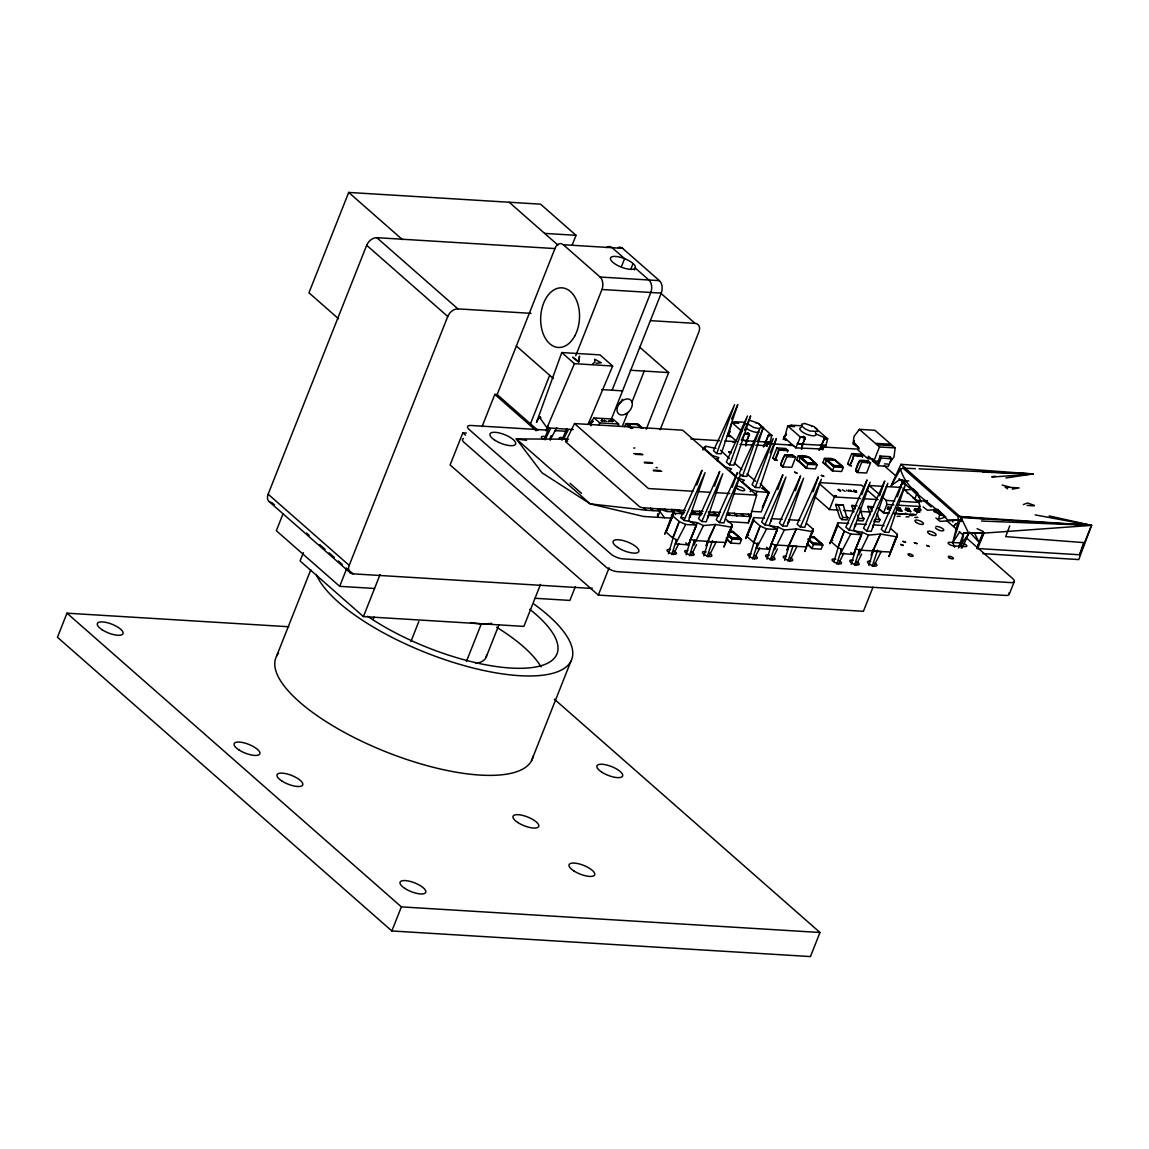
<?xml version="1.0" encoding="UTF-8"?>
<svg xmlns="http://www.w3.org/2000/svg" width="1149" height="1149" viewBox="0 0 1149 1149"><rect width="100%" height="100%" fill="white"/><g stroke="black" fill="none" stroke-linecap="round" stroke-linejoin="round"><path stroke-width="1.5" d="M854.799 491.399L853.606 490.364L854.77 491.47M657.616 513.833L657.601 517.323L660.086 511.061L657.544 508.835L643.699 507.743L646.126 510.199L660.086 511.061M671.576 514.68L671.562 518.17L643.655 516.476L590.256 503.894L541.983 472.785L516.289 438.918L568.554 439.22M683.598 513.818L672.854 513.172L664.754 534.184L666.319 530.781L666.061 532.03L672.711 537.962L676.143 539.412L675.583 543.908L688.409 544.899L690.779 539.068L693.867 540.504L693.824 545.229L703.432 525.553L715.454 524.475L731.899 527.29L732.358 524.834L723.856 547.068L731.899 527.29M748.588 535.29L747.18 535.204L746.936 536.454L753.572 542.385L757.019 543.836L756.459 548.332L769.284 549.323L771.64 543.491L774.742 544.928L774.699 549.653L784.307 529.976L796.329 528.899L812.774 531.714L813.219 529.258L807.287 543.98M832.752 540.447L831.359 540.36L831.115 541.596L837.75 547.542L841.183 548.992L840.637 553.473L853.463 554.479L855.818 548.648L858.906 550.069L858.863 554.809L868.486 535.118L880.507 534.041L896.952 536.87L897.398 534.414L888.895 556.633L896.952 536.87M730.175 436.634L727.202 435.715L730.462 435.916L730.175 436.634L728.796 433.805L731.927 422.559L738.721 423.32M786.002 440.053L783.015 439.133L786.289 439.335L786.002 440.053L784.623 437.223L787.754 425.963L794.548 426.739M672.754 515.642L666.061 532.03L672.754 515.642L672.854 513.172M690.477 516.734L690.563 514.249L701.307 514.91M708.545 538.838L715.454 524.475L706.147 545.775L707.784 540.432L709.867 541.725L715.985 541.854M753.615 520.066L746.936 536.454L753.615 520.066L753.715 517.581L764.458 518.242M771.338 521.143L771.439 518.673L782.182 519.334M788.616 545.775L796.329 528.899L787.008 550.199L788.616 545.775L774.742 544.928M837.793 525.208L831.115 541.596L837.793 525.208L837.894 522.738L848.637 523.398M855.517 526.299L855.617 523.815L866.36 524.475M872.795 550.917L880.507 534.041L871.186 555.355L872.795 550.917L858.906 550.069M609.329 420.678L610.579 421.166M618.464 426.423L618.622 424.024L612.977 419.083L594.076 417.92L591.792 420.678L590.916 425.834M741.364 513.718L743.805 516.174L741.364 513.718L750.986 514.364L756.645 495.147L682.664 430.186L574.529 423.564L565.61 441.719L639.792 506.924L643.598 507.987M824.537 438.286L827.596 438.76L826.016 445.51L822.21 449.029L795.797 447.851L786.289 439.335M727.576 534.845L732.387 539.068L741.464 539.628L740.861 538.565L741.464 539.628L739.87 543.649L730.807 543.089L732.488 538.048L727.863 533.983M804.645 466.767L806.411 468.318L808.106 463.277L799.991 456.153L798.383 455.851L796.788 459.859L806.411 468.318L815.488 468.878L817.083 464.857L815.776 463.751L817.083 464.857L808.006 464.311L798.383 455.851C809.873 454.975 808.436 457.417 817.083 464.857M808.853 540.346L813.664 544.569L822.741 545.129L822.138 544.052L822.741 545.129L821.147 549.136L812.07 548.59L813.765 543.549L809.126 539.47M830.741 469.41L832.508 470.961L834.203 465.919L826.088 458.81L824.479 458.494L822.885 462.516L832.508 470.961L841.585 471.521L843.179 467.514L841.872 466.393L843.179 467.514L834.102 466.954L824.479 458.494C835.955 457.632 834.533 460.074 843.179 467.514M727.374 521.589L748.301 522.867L750.785 516.605L750.728 513.704M735.446 422.487L731.927 422.559L742.067 431.45M791.273 425.906L787.754 425.963L800.422 437.094L804.616 437.625L801.557 449.36L802.375 444.203L826.016 445.51L819.941 445.281M798.569 461.424L799.417 461.065L799.991 456.153L798.383 455.851M824.666 464.067L825.513 463.708L826.088 458.81L824.479 458.494M759.116 424.211L771.783 435.342L770.203 442.092L765.751 441.963L763.41 447.004L768.738 434.782L768.638 436.175M873.139 459.026L867.84 458.695L857.815 449.891L858.404 447.421L853.262 442.753L853.994 436.462L859.38 429.338L874.935 430.286L895.114 447.923L894.037 456.799L890.26 461.912M707.956 517.883L708.287 515.341L719.03 515.987M788.817 522.307L789.162 519.75L799.905 520.411M872.996 527.463L873.341 524.906L884.084 525.567M753.572 441.216L746.563 440.785L745.73 445.956L748.789 434.25L744.595 433.676L741.45 440.01L748.286 440.9M787.539 451.701L787.754 450.207L785.758 448.483L776.911 447.938L772.86 458.02L776.796 460.361M851.61 465.991L847.675 463.65L851.725 453.568L860.587 454.099L862.583 455.837L862.368 457.316A20.553 13.343 -86.5 0 0 862.425 456.354L862.353 455.966A20.553 7.038 21.6 0 1 854.138 455.435L853.635 455.823A20.553 13.343 -86.5 0 1 849.944 465.13L850.145 465.56A20.553 7.038 21.6 0 0 850.992 465.718M961.21 547.872L963.738 532.734L983.889 533.122L1091.55 525.38L1078.782 559.577L982.926 553.617M855.703 470.731L859.696 460.562L867.28 460.749L870.525 462.846L866.576 472.971L857.714 472.569L855.646 470.745L857.714 472.569M812.774 531.714L804.731 551.491L806.627 545.603M867.84 458.695L868.429 456.225L873.929 460.921L878.827 461.223M856.048 490.838L856.206 490.838M776.911 447.938L778.864 449.661L774.857 459.959M851.725 453.568L853.693 455.291L852.328 460.06L849.686 465.575L847.675 463.65M676.373 541.064L675.583 543.908L685.723 524.475L696.466 525.122L688.409 544.899L685.694 542.874M757.636 544.08L756.459 548.332L766.584 528.885L777.342 529.545L769.284 549.323L766.57 547.297M841.815 549.222L840.637 553.473L850.763 534.041L861.506 534.702L853.463 554.479L850.748 552.454M904.378 484.088L905.283 480.928L908.758 480.914M938.403 519.405L940.356 512.784M668.431 553.732L673.328 537.258M686.154 554.809L691.052 538.35M703.863 555.901L708.287 541.078M749.306 558.155L754.204 541.682M767.015 559.233L771.927 542.759M784.738 560.324L789.162 545.502M833.959 561.66L838.382 546.823M851.194 564.389L856.106 547.915M868.917 565.466L873.829 548.992M606.327 421.281L606.729 421.324M748.301 522.867L751.058 514.249M824.293 440.211L824.522 438.487L819.237 450.422L821.564 445.381L822.813 449.891L821.276 446.128L824.092 438.746L827.596 438.76L814.928 427.629M671.72 554.55L675.971 541.653M689.443 555.628L694.743 539.513M707.166 556.719L712.466 540.59M752.595 558.974L757.895 542.845M770.318 560.051L775.087 545.545M788.042 561.143L792.81 546.622M836.774 564.116L841.542 549.61M854.497 565.207L859.797 549.078M872.206 566.285L877.52 550.17M795.797 447.851L800.422 437.094L803.711 436.505M749.292 435.615L749.464 434.839L746.319 441.604M805.119 439.033L805.277 438.257L802.146 445.022M976.636 548.475L1079.586 554.766L1083.665 542.601L1005.705 536.626L1009.727 525.883M591.749 422.688L589.006 422.516L588.733 423.32L589.997 424.01L592.482 421.424M958.955 546.536L963.738 532.734L983.889 533.122L977.684 548.547M696.797 485.108L701.982 470.372L680.797 517.581L684.043 520.44L697.256 522.694L703.432 525.553M714.52 486.185L719.705 471.449L698.52 518.673L701.766 521.517L706.233 521.79L722.764 473.733L701.766 521.517M732.243 487.277L737.428 472.526L716.244 519.75L719.489 522.608L723.956 522.881L740.487 474.824L719.489 522.608M777.672 489.531L782.857 474.781L761.672 522.005L764.918 524.849L778.132 527.118L784.307 529.976M795.395 490.609L800.58 475.873L779.395 523.097L782.641 525.94L787.108 526.213L803.639 478.156L782.641 525.94M813.104 491.7L818.303 476.95L797.119 524.174L800.365 527.018L804.817 527.29L821.363 479.234L800.365 527.018M861.836 494.673L867.035 479.937L845.851 527.161L849.097 530.005L862.31 532.26L868.486 535.118M879.559 495.765L884.759 481.014L863.574 528.238L866.806 531.082L871.272 531.355L887.818 483.298L866.806 531.082M897.283 496.842L902.468 482.106L881.283 529.33L884.529 532.174L888.996 532.447L905.541 484.39L884.529 532.174M588.302 423.809L612.647 366.014L599.993 354.883L561.775 352.556L536.526 422.344L539.269 416.958L546.981 427.816L573.25 429.597M915.121 498.278L917.175 492.605L918.654 496.842M716.703 453.553L734.599 404.678L713.472 450.71L716.703 453.553L721.17 453.826L737.773 404.577L731.611 418.983M729.572 464.857L747.468 415.981L726.34 462.013L729.572 464.857L734.039 465.13L750.642 415.881L744.48 430.286M742.441 476.16L760.336 427.284L739.209 473.316L742.441 476.16L746.907 476.433L763.511 427.184L757.349 441.589M755.31 487.463L773.205 438.588L752.078 484.619L755.31 487.463L759.776 487.736L776.379 438.487L770.218 452.893M787.941 523.01L789.162 519.75M873.929 460.921L879.459 446.975L859.38 429.338M673.055 537.991L679.246 521.56L672.395 515.628M753.931 542.414L760.107 525.983L753.27 520.052M838.095 547.556L844.285 531.14L837.449 525.194M725.766 541.193L731.999 524.82M807.259 543.965L812.874 529.244M838.167 510.084L829.434 509.553L834.447 496.971L860.601 498.551M890.805 550.759L895.172 539.298M728.71 531.642L733.277 531.872L740.329 538.192L731.123 537.962L727.734 534.457M806.742 463.191L799.776 456.641L808.882 457.101L815.934 463.42L806.742 463.191L799.776 456.641L808.724 457.517L815.934 463.42L806.914 462.745M832.838 465.833L825.872 459.284L834.978 459.758L842.03 466.077L832.838 465.833L825.872 459.284L834.806 460.16L842.03 466.077L833.011 465.388M809.988 537.143L814.54 537.373L821.592 543.692L812.4 543.463L808.997 539.958M689.328 517.481L690.563 514.249M753.715 517.581L745.615 538.608L747.18 535.204M837.894 522.738L829.793 543.75L831.359 540.36M854.368 527.061L855.617 523.815M795.711 457.216L791.762 467.341L782.756 466.896L780.846 465.216L781.205 462.918L784.868 454.932L792.465 455.119L795.711 457.216L786.864 456.67L784.868 454.932M288.816 626.751L66.987 613.178L57.45 637.264L391.852 930.963L810.447 956.571L819.984 932.485L554.349 699.181M572.116 245.197L576.022 235.315L540.547 204.163L348.693 192.429L308.952 292.794L338.51 318.747M274.582 504.971L271.925 502.644A9.192 6.248 -48.7 0 1 268.134 494.185L366.675 245.283A9.192 6.248 -48.7 0 1 376.829 237.685L555.182 248.586M283.056 513.732L276.334 530.709L339.673 586.335L374.56 588.475M303.365 552.683L300.09 560.956L363.429 616.582L523.887 626.392L540.518 584.396M276.694 655.892L310.805 569.746M339.673 586.335L346.395 569.358M592.252 588.159A9.192 6.248 -48.7 0 1 590.198 588.345L353.002 573.839A9.192 6.248 -48.7 0 1 349.195 565.38L447.751 316.478A9.192 6.248 -48.7 0 1 457.905 308.88L531.025 313.347M363.429 616.582L380.06 574.572M373.152 619.57L374.157 617.056M466.365 433.029L462.832 432.814L450.106 464.928L598.313 595.096L863.416 611.311L872.967 587.225M482.106 426.523L494.817 394.409L497.144 394.552L537.876 430.329M497.144 394.552L555.053 248.299A9.192 5.96 -86.5 0 1 563.297 244.723L622.6 248.342L659.382 280.643A9.192 5.96 -86.5 0 1 661.264 293.124L611.038 419.974M410.868 641.645L418.811 621.566M530.465 423.823L549.682 375.306M545.976 430.904L547.901 426.049M575.721 355.759L601.961 289.491A9.192 5.96 -86.5 0 0 600.08 277.024L563.297 244.723M621.394 266.712L624.596 258.64L612.13 247.71A9.192 5.96 -86.5 0 0 606.457 247.61M466.437 661.422L481.345 623.792L479.205 623.663M630.815 269.168L633.056 263.509M634.463 269.929L635.225 267.99A13.328 4.553 21.6 0 0 618.736 256.873A13.328 4.553 21.6 0 0 614.83 263.81A13.328 4.553 21.6 0 0 635.225 267.99L648.912 280.011A9.192 5.96 -86.5 0 1 650.794 292.478L612.101 390.215M486.084 657.314L498.81 625.2M391.852 930.963L401.389 906.877L66.987 613.178M622.37 426.322L627.814 412.577M632.007 401.992L644.244 371.084M624.654 426.595L625.717 423.924L626.923 423.579L632.826 428.405L627.684 423.608L625.717 423.924L630.988 428.548M626.923 423.579L637.35 424.297L641.3 427.701M625.717 423.924L638.973 424.728L638.083 424.268L642.923 428.204M575.405 586.521L569.904 600.424L535.017 598.284M646.241 429.195L668.661 372.578L640.395 347.759A9.192 5.96 -86.5 0 0 639.433 347.084M660.144 429.755L698.908 331.846A9.192 6.248 -48.7 0 0 695.102 323.386L660.56 293.038M531.513 760.753L570.866 661.35M598.313 595.096L609.114 567.793M657.544 508.835L664.625 509.021L667.066 511.492L674.032 511.908L672.179 516.605M664.582 517.754L657.645 508.59L667.066 511.492L664.625 509.021M674.032 511.908L671.605 509.452L678.571 509.869L681.012 512.339L684.502 512.555M675.569 514.68L671.605 509.452L681.012 512.339L678.571 509.869M702.743 450.063L703.633 447.823L705.788 446.3L715.956 448.412M692.43 510.975L694.973 513.186L692.43 510.975L699.411 511.391L701.938 513.617L691.483 512.985M699.411 511.391L703.001 511.362M690.779 539.068L697.256 522.694M736.566 441.288L732.99 441.877L736.566 441.288L730.462 435.916M713.457 512.009L715.899 514.479L713.457 512.009L720.437 512.44M727.418 512.856L729.859 515.327L727.418 512.856L734.398 513.287L736.825 515.757L734.398 513.287M732.76 531.441L732.057 531.398M727.001 539.743L730.807 543.089L726.24 537.962M731.798 538.005L732.387 539.068M750.168 491.715L751.058 489.474L742.24 481.733L744.394 480.21L738.189 478.171M760.207 483.542L768.94 492.461L761.227 511.908L751.46 511.377M782.756 466.896L786.864 456.67M799.302 456.11L799.991 456.153M771.64 543.491L778.132 527.118M805.348 466.81L799.417 461.065M807.402 463.234L808.006 464.311M825.399 458.767L826.088 458.81M831.445 469.453L825.513 463.708M833.499 465.876L834.102 466.954M822.741 545.129L813.104 536.669L814.023 536.942L810.088 536.482M807 544.123L812.07 548.59L807.517 543.463M813.061 543.506L813.664 544.569M857.671 472.426L861.693 462.3L859.696 460.562M855 491.557L853.865 491.499L855.459 491.427L853.922 490.379L855.1 491.413M855.258 491.657L856.781 492.002L855.201 490.623M855.818 548.648L862.31 532.26M887.416 508.763L888.048 507.154L891.049 507.341L890.418 508.935L887.416 508.763L889.987 510.156L888.048 507.154M899.911 507.872L899.279 509.481L901.893 511.147L899.911 507.872L896.909 507.7L898.848 510.702L901.893 511.147M905.771 508.231L905.139 509.84L910.74 511.693L908.773 508.418L905.771 508.231L907.71 511.248M908.773 508.418L908.141 510.027L910.74 511.693M914.633 508.777L914.001 510.386L919.602 512.239L917.634 508.964L914.633 508.777L916.572 511.793M917.634 508.964L916.988 510.573L919.602 512.239M977.239 546.938L983.329 531.542L977.11 528.684M1009.224 594.349L1014.308 581.509M672.711 537.962L679.246 521.56L685.723 524.475M753.572 542.385L760.107 525.983L766.584 528.885M837.75 547.542L844.285 531.14L850.763 534.041M878.109 465.747L881.182 458.034L879.947 456.038L877.692 463.478L872.235 460.519L878.109 465.747L888.278 466.422L891.466 458.868L890.231 456.656L879.947 456.038M761.873 488.196L768.94 492.461L762.491 507.456L768.94 492.461L762.175 488.009M598.758 425.216L599.692 422.889L594.076 417.92M888.708 513.1L883.538 512.784L886.884 504.512L886.166 500.418L882.245 496.971M1079.586 554.766L1091.55 525.38L1049.152 515.93M544.296 439.162L549.078 427.543M731.295 537.502L740.329 538.192L733.277 531.872M812.573 543.003L821.592 543.692L814.54 537.373M561.976 440.225L566.787 428.62M841.8 519.607L842.691 517.438L838.138 504.727L835.567 504.512L839.847 517.639L841.8 519.607L846.971 519.923L847.962 517.61L846.425 516.073L843.323 505.029L835.567 504.512M857.628 515.24L858.763 518.429L857.872 520.583L863.043 520.899L864.034 518.601L862.497 517.05L859.84 507.585M690.032 540.274L696.466 525.122L688.51 520.712L705.055 472.656L684.043 520.44M770.893 544.683L777.342 529.545L769.385 525.122L785.916 477.065L764.918 524.849M855.071 549.84L861.506 534.702L853.549 530.278L870.095 482.221L849.097 530.005M546.981 427.816L574.428 363.673L612.647 366.014M880.091 519.578L879.114 521.89L873.929 521.574L874.834 519.405L880.091 519.578L878.554 518.041L877.233 513.301M549.753 438.717L551.147 435.557M854.368 440.785L853.018 443.859L859.15 448.182L854.526 443.097M704.38 449.446L705.788 446.3L704.122 449.345M916.931 513.359L920.047 506.508L918.898 502.4L903.1 488.655M903.286 483.715L905.283 480.928L899.782 479.564L891.294 485.51L900.96 464.325L1033.052 473.934L1005.921 477.955M867.179 489.919L869.19 485.51L882.92 486.343M962.13 548.016L968.794 533.524L961.052 517.538L900.96 464.325M977.354 546.938L983.889 533.122M545.043 439.823L550.472 428.778M563.513 439.306L568.181 429.855M847.072 491.011L846.626 490.092M848.939 491.126L848.508 490.206M673.3 554.637L678.858 543.477M691.023 555.728L696.567 544.554M708.746 556.805L715.884 542.443M754.175 559.06L759.719 547.886M771.898 560.152L777.442 548.978M789.607 561.229L796.745 546.867M838.339 564.216L843.897 553.042M856.062 565.294L861.621 554.12M873.786 566.385L880.924 552.023M717.091 460.706L718.656 457.604L712.452 455.564L703.633 447.823M550.112 440.254L556.734 427.557M838.641 489.689L840.867 490.838L838.827 489.905M889.283 458.35L890.231 456.656M891.294 485.51L900.471 469.194L902.956 468.117L915.423 468.677M867.596 462.832L868.587 461.108M899.566 487.794L903.703 480.713L905.283 480.928M612.23 421.582L610.564 420.807L612.187 421.654M755.367 494.515L757.263 491.513L768.94 492.461M602.521 420.635L601.975 420.218M604.862 420.778L603.828 420.548M851.883 491.485L851.064 490.996L851.912 491.47M959.659 532.059L952.722 542.558L954.718 547.24M958.424 548.059L968.794 533.524M768.997 434.437L771.783 435.342L768.106 435.643L765.449 442.724L766.986 446.473L765.751 441.963L757.019 441.431M729.744 431.765L727.82 433.905L730.175 431.765M786.519 434.107L783.647 437.324L786.002 435.184M791.187 425.274L787.754 425.963M565.509 441.345L567.592 441.23L565.064 439.004M848.996 491.011L848.852 490.307M601.674 420.333L602.464 420.333L601.487 420.405M604.633 420.319L604.144 420.534M850.763 490.566L849.829 490.379L850.892 490.566M718.656 457.604L716.502 459.126L725.321 466.867L731.525 468.907L729.371 470.429L735.662 475.959M592.798 363.659L594.923 362.237L594.679 359.249L601.315 362.782L596.202 363.314M768.322 435.284L771.783 435.342M791.187 425.202L802.031 425.819M1023.371 504.569L1027.579 502.975L1034.287 505.373M939.868 518.917L945.771 516.978L933.764 511.477L937.57 509.38L944.593 515.901M824.91 437.826L816.135 434.02M731.927 422.559L734.857 421.913M747.884 433.087L744.595 433.676L748.789 434.207M1012.255 489.144L1019.12 487.908L1005.116 487.061L1007.587 488.856M792.393 444.692L788.803 445.295L793.729 445.539M840.221 490.939L839.976 490.824M735.446 421.755L744.423 422.301M824.364 438.616L827.596 438.76M802.634 444.433L797.277 443.428L804.113 444.318M991.917 477.094L1033.052 473.934L918.985 468.835M855.675 470.846L857.973 470.702M958.812 520.109L940.169 521.373L935.889 517.94M781.693 465.158L780.846 465.216L782.842 466.824M937.598 509.553L927.43 510.242L923.121 506.838M927.444 500.605L917.275 501.28L912.938 497.905M992.075 476.548L995.637 476.318M1020.585 474.724L1033.052 473.934L982.883 472.138M904.737 489.919L913.67 489.417M601.731 421.022L601.085 420.448M609.918 420.778L609.185 420.85M787.754 450.207L778.864 449.661M862.583 455.837L853.693 455.291M897.182 516.361L900.141 516.289M906.044 516.906L909.003 516.82M914.891 517.452L917.864 517.366M613.02 420.907L611.756 419.787L613.149 421.31L611.685 420.979C609.975 418.767 614.212 422.473 612.546 419.988M875.94 443.342L890.69 444.246M877.491 444.792L892.342 445.697M709.867 541.725L725.464 542.429M788.659 544.856L790.742 546.148L806.339 546.852M872.838 550.012L874.92 551.29L890.518 552.008M790.742 546.148L796.86 546.278M874.92 551.29L881.024 551.419M842.691 517.438L847.962 517.61M858.763 518.429L864.034 518.601M981.519 521.028L1091.55 525.38L1035.22 514.896M739.97 444.448L752.308 444.993M755.827 445.151L766.397 445.625L770.203 442.092L764.128 441.862M838.138 504.727L843.323 505.029M870.382 514.68L867.71 506.479L873.728 506.896M599.692 422.889L618.622 424.024M884.558 463.88L887.99 464.095M864.091 498.767L878.037 499.6M886.884 504.512L893.865 504.928M897.355 505.143L920.047 506.508M843.395 510.4L853.865 511.032M860.845 511.463L869.578 511.994M893.879 513.402L916.299 514.723M544.626 233.391L576.022 235.315M600.08 277.024L659.382 280.643M601.961 289.491L661.264 293.124M650.521 320.657L695.102 323.386M630.284 370.237L668.661 372.578M601.631 389.583L622.571 390.861M608.238 421.424L608.984 421.468M539.298 417.906L540.935 417.877M800.422 437.094L804.559 437.597M879.459 446.975L895.114 447.923M547.843 430.171L470.946 425.475A9.077 3.102 21.6 0 0 469.065 429.439L610.938 554.048A9.077 3.102 21.6 0 0 622.83 558.859L1010.861 582.6A9.077 3.102 21.6 0 0 1012.757 578.622L965.907 537.488M554.996 430.616L567.52 431.378M690.908 438.918L719.518 440.67M724.875 441.001L733.823 441.546M767.791 443.629L789.248 444.936M823.23 447.018L858.992 449.202M633.717 447.966L634.937 448.038M861.693 462.3L870.525 462.846M774.828 459.844L772.86 458.02M633.702 453.596L642.176 454.114M635.799 454.329L642.909 454.76M644.431 462.185L651.885 462.645M644.33 462.846L652.704 463.363M656.036 467.557L657.257 467.643M653.479 470.128L660.014 470.53M653.379 470.788L661.752 471.305M819.725 482.594L861.592 485.165L864.12 487.391M886.353 486.558L901.778 487.506M842.461 489.847L845.061 491.298M1027.206 505.431L1034.215 505.862M886.166 500.418L894.769 500.935M899.94 501.251L918.898 502.4M692.876 491.255L648.496 488.54L574.529 423.564M698.118 491.571L710.542 492.332M715.612 492.648L729.888 493.51M733.45 493.74L756.645 495.147M883.782 512.799L889.01 513.115M893.764 513.416L906.963 514.221A4.596 1.58 21.6 0 1 905.469 513.043M909.936 514.393L915.179 514.723M664.524 509.266L671.504 509.682M678.485 510.113L685.465 510.544M708.129 511.923L713.371 512.253M734.297 513.531L741.277 513.962M708.919 514.048L719.389 514.68M726.369 515.111L750.785 516.605L748.344 514.149M680.797 517.581L683.784 517.768M961.354 543.017L949.505 542.299A3.677 1.264 21.6 0 0 948.729 543.908A3.677 1.264 21.6 0 0 953.555 545.861L965.404 546.579A3.677 1.264 21.6 0 0 966.668 545.516A3.677 1.264 21.6 0 0 963.379 543.463M693.867 540.504L707.741 541.351M401.389 906.877L819.984 932.485M853.779 512.066L851.639 505.503L857.111 505.862M867.71 506.479L873.183 506.838M627.684 423.608L637.35 424.297L641.228 427.974M881.182 458.034L891.466 458.868M851.639 505.503L854.195 505.704L855.344 508.892M839.043 489.46L838.21 489.747L840.379 490.709L838.224 489.632L839.057 489.46M984.664 518.817L957.878 516.361L902.956 468.117M809.901 537.344L814.382 537.789M728.638 531.843L733.105 532.289M756.616 423.234L755.97 423.105M803.338 436.448L805.277 438.114M747.525 433.029L749.464 434.695M602.291 420.175C599.821 419.845 605.15 422.128 602.191 420.721M526.572 440.326L516.289 438.918L590.256 503.894L646.126 510.199L643.699 507.743M610.076 420.836L610.78 421.439M741.45 440.01L746.821 441.015M758.527 428.491L753.931 427.586L747.037 423.521M604.905 421.252L604.805 421.051M811.97 426.566L811.797 426.523M748.904 420.046L758.297 423.234L761.414 425.934L761.572 428.031M1002.158 485.065L1008.951 486.874M804.07 436.591L805.248 437.783M748.243 433.173L749.062 433.661M899.782 479.564L903.703 480.713M751.058 489.474L757.263 491.513M961.555 521.545L958.453 520.109L947.552 519.951C932.241 502.486 907.782 493.28 900.471 469.194M589.006 422.516L590.026 423.047L592.453 420.491L593.344 421.568M896.277 509.294L898.848 510.702M918.094 500.074L921.081 501.854L917.836 494.156M822.885 462.516L825.355 464.11M796.788 459.859L799.259 461.467M917.721 492.921L909.994 486.975L915.983 491.671M941.706 513.833L944.421 515.93M746.965 473.934L755.697 481.259M890.604 528.468L897.398 534.414M806.426 523.326L813.219 529.258M725.55 518.903L732.358 524.834M866.648 489.603L876.773 498.494M269.081 501.553L350.143 572.748M884.27 465.776L896.321 476.361M898.992 478.702L909.692 488.11M912.378 490.465L917.735 495.162M924.414 501.036L931.107 506.924M933.792 509.266L940.485 515.14M947.178 521.028L956.543 529.258M959.214 531.599L963.235 535.132M869.19 485.51L879.631 494.688M878.253 508.16L883.322 512.612M854.669 490.422L856.45 491.987M509.165 202.253L557.926 245.082M819.251 483.614L834.447 496.971M815.517 497.316L829.434 509.553M734.283 462.918L741.952 469.668M748.243 514.379L750.785 516.605M561.775 352.556L574.428 363.673M348.693 192.429L402.437 239.624M731.841 531.168L741.464 539.628M516.361 346.036L553.387 378.552M376.829 237.685L457.905 308.88M366.675 245.283L447.751 316.478M650.578 508.404L653.106 510.63L650.664 508.174M494.817 394.409L536.21 430.76M570.062 483.312L581.523 493.366M462.832 432.814L465.517 435.184M268.134 494.185L349.195 565.38M306.481 532.992L309.138 535.319M319.767 544.655L325.081 549.323M329.074 552.827L334.388 557.495M338.38 560.999L342.359 564.504M346.352 568.008L353.002 573.839M878.454 508.26L883.538 512.784M720.581 450.264L729.227 458.379M807.761 539.096L812.4 543.463M727.647 534.687L731.123 537.962M699.511 511.161L701.938 513.617M969.684 532.145L979.063 542.357L974.539 533.251M870.267 506.695L871.976 511.463M952.693 520.985L952.751 522.005M618.09 247.552A9.192 5.96 -86.5 0 1 622.6 248.342M622.385 399.263A9.192 6.248 -48.7 0 1 617.329 405.338M777.413 460.289A20.553 7.038 21.6 0 1 775.316 459.93L775.072 459.6A20.553 13.343 -86.5 0 0 778.807 450.193L779.324 449.819A20.553 7.038 21.6 0 0 787.41 450.307L787.596 450.738A20.553 13.343 -86.5 0 1 787.395 451.686M781.765 465A20.553 7.038 21.6 0 0 781.162 465.072L780.961 464.641A20.553 13.343 -86.5 0 1 784.652 455.334L785.169 454.947A20.553 7.038 21.6 0 1 793.255 455.449L793.485 455.78A20.553 13.343 -86.5 0 0 792.982 456.598M857.527 470.559A20.553 7.023 21.6 0 0 855.976 470.688L855.79 470.271A20.553 13.343 -86.5 0 1 859.481 460.95L859.983 460.577A20.553 7.038 21.6 0 1 868.084 461.065L868.271 461.496A20.553 13.343 -86.5 0 0 867.811 462.214M758.958 432.254A8.732 2.987 21.6 0 1 745.543 427.744M744.222 424.642A8.732 2.987 21.6 0 1 745.385 424.038M815.359 432.699A8.732 2.987 21.6 0 1 807.417 434.537A8.732 2.987 21.6 0 1 801.212 427.442M463.535 438.516A9.077 3.102 21.6 0 0 463.981 442.293L605.839 566.888A9.077 3.102 21.6 0 0 617.731 571.699L1005.777 595.441A9.077 3.102 21.6 0 0 1008.937 592.913M673.932 550.989A5.056 1.724 21.6 0 1 675.152 554.306A5.056 1.724 21.6 0 1 667.655 551.419A5.056 1.724 21.6 0 1 670.398 549.639M691.655 552.08A5.056 1.724 21.6 0 1 692.948 555.384A5.056 1.724 21.6 0 1 685.493 552.612A5.056 1.724 21.6 0 1 687.806 550.644M709.378 553.157A5.056 1.724 21.6 0 1 710.527 556.475A5.056 1.724 21.6 0 1 702.987 553.473A5.056 1.724 21.6 0 1 706.161 551.879M755.094 555.57A5.056 1.724 21.6 0 1 755.956 558.73A5.056 1.724 21.6 0 1 748.588 555.901A5.056 1.724 21.6 0 1 750.958 553.99M772.817 556.662A5.056 1.724 21.6 0 1 773.507 559.822A5.056 1.724 21.6 0 1 766.081 556.762A5.056 1.724 21.6 0 1 769.313 555.211M790.814 557.911A5.056 1.724 21.6 0 1 791.23 560.899A5.056 1.724 21.6 0 1 783.963 558.012A5.056 1.724 21.6 0 1 786.404 556.159M839.273 560.726A5.056 1.724 21.6 0 1 839.962 563.886A5.056 1.724 21.6 0 1 832.537 560.827A5.056 1.724 21.6 0 1 835.768 559.276M856.694 561.646A5.056 1.724 21.6 0 1 857.915 564.949A5.056 1.724 21.6 0 1 850.418 562.076A5.056 1.724 21.6 0 1 853.161 560.281M874.978 563.053A5.056 1.724 21.6 0 1 875.409 566.055A5.056 1.724 21.6 0 1 868.141 563.154A5.056 1.724 21.6 0 1 870.569 561.301M935.904 526.486A4.596 1.58 21.6 0 1 942.539 528.526A4.596 1.58 21.6 0 1 941.85 530.867A4.596 1.58 21.6 0 1 935.473 527.908M913.139 514.221A4.596 1.58 21.6 0 1 909.333 515.111M918.697 507.844A4.596 1.58 21.6 0 1 920.981 510.099A4.596 1.58 21.6 0 1 918.697 510.802M907.179 493.18A3.677 1.264 21.6 0 1 907.609 493.553M559.635 439.406A5.515 1.881 21.6 0 1 563.556 437.884M543.233 439.435A5.515 1.881 21.6 0 1 541.639 436.735A5.515 1.881 21.6 0 1 546.192 436.907M534.084 604.173A137.866 47.152 21.6 0 1 504.282 674.147A137.866 47.152 21.6 0 1 316.305 574.486M496.598 627.225A122.096 41.752 21.6 0 1 541.021 666.851M529.79 609.315A122.096 41.752 21.6 0 1 524.231 668.215A122.096 41.752 21.6 0 1 367.666 616.281M533.136 756.157A137.866 47.152 21.6 0 1 383.924 751.029A137.866 47.152 21.6 0 1 278.546 653.135M491.7 623.289A57.45 19.648 21.6 0 1 470.501 622.571M486.602 655.174A57.45 19.648 21.6 0 1 475.973 663.404M728.567 451.887L731.195 452.864L728.581 451.859M794.591 472.225L797.219 473.201L794.634 472.138M821.334 475.442L823.948 476.404L821.348 475.37M900.715 544.439L903.344 545.416L900.715 544.439M903.057 541.423L905.685 542.4L903.071 541.394M914.331 542.644L916.959 543.621L914.331 542.644M926.654 545.502L929.268 546.507L926.726 545.387M836.228 495.707L834.993 495.736L836.228 495.707M579.498 356.319L578.737 362.194L572.575 357.138L578.766 361.777L579.498 356.319M540.26 417.015L540.102 417.963L540.26 417.015M955.954 523.47L953.67 526.357L955.954 523.47M958.453 520.109L952.722 542.558L961.052 517.538L1091.55 525.38L957.878 516.361L958.453 520.109L962 520.253L958.453 520.109M804.717 423.464L801.557 424.225L801.815 426.035L804.932 428.764L809.758 431.004L817.384 431.45L817.241 429.353L814.11 426.638L804.717 423.464M574.873 335.767A29.86 19.389 -86.5 0 0 563.628 288.054A29.86 19.389 -86.5 0 0 541.768 329.117A29.86 19.389 -86.5 0 0 574.873 335.767M625.444 414.114A9.192 6.248 -48.7 0 0 630.873 400.197A9.192 6.248 -48.7 0 0 617.674 406.588A9.192 6.248 -48.7 0 0 625.444 414.114M737.672 488.943A4.596 1.566 21.6 0 0 744.638 490.293A4.596 1.566 21.6 0 0 738.836 486.472A4.596 1.566 21.6 0 0 737.672 488.943M617.645 547.412A13.788 4.711 21.6 0 0 638.7 551.678A13.788 4.711 21.6 0 0 621.537 540.188A13.788 4.711 21.6 0 0 617.645 547.412M908.873 555.297A2.758 0.948 21.6 0 0 913.082 556.145A2.758 0.948 21.6 0 0 909.649 553.847A2.758 0.948 21.6 0 0 908.873 555.297M949.203 557.768A2.758 0.948 21.6 0 0 953.411 558.615A2.758 0.948 21.6 0 0 949.979 556.317A2.758 0.948 21.6 0 0 949.203 557.768M929.067 533.696A4.596 1.58 21.6 0 0 936.09 535.104A4.596 1.58 21.6 0 0 930.374 531.283A4.596 1.58 21.6 0 0 929.067 533.696M916.414 522.565A4.596 1.58 21.6 0 0 923.423 523.987A4.596 1.58 21.6 0 0 917.706 520.152A4.596 1.58 21.6 0 0 916.414 522.565M494.501 439.981A13.788 4.711 21.6 0 0 515.556 444.232A13.788 4.711 21.6 0 0 498.393 432.756A13.788 4.711 21.6 0 0 494.501 439.981M517.754 822.483A13.788 4.711 21.6 0 0 538.666 826.548A13.788 4.711 21.6 0 0 521.258 815.086A13.788 4.711 21.6 0 0 517.754 822.483M573.753 870.856A13.788 4.711 21.6 0 0 594.665 874.92A13.788 4.711 21.6 0 0 577.258 863.474A13.788 4.711 21.6 0 0 573.753 870.856M404.793 888.378A13.788 4.711 21.6 0 0 425.704 892.443A13.788 4.711 21.6 0 0 408.297 880.981A13.788 4.711 21.6 0 0 404.793 888.378M281.764 780.932A13.788 4.711 21.6 0 0 302.675 784.997A13.788 4.711 21.6 0 0 285.268 773.536A13.788 4.711 21.6 0 0 281.764 780.932M102.06 629.709A13.788 4.711 21.6 0 0 122.972 633.774A13.788 4.711 21.6 0 0 105.564 622.313A13.788 4.711 21.6 0 0 102.06 629.709M601.645 772.056A13.788 4.711 21.6 0 0 622.557 776.121A13.788 4.711 21.6 0 0 605.15 764.659A13.788 4.711 21.6 0 0 601.645 772.056M238.863 749.866A13.788 4.711 21.6 0 0 259.775 753.916A13.788 4.711 21.6 0 0 242.367 742.469A13.788 4.711 21.6 0 0 238.863 749.866"/></g></svg>
